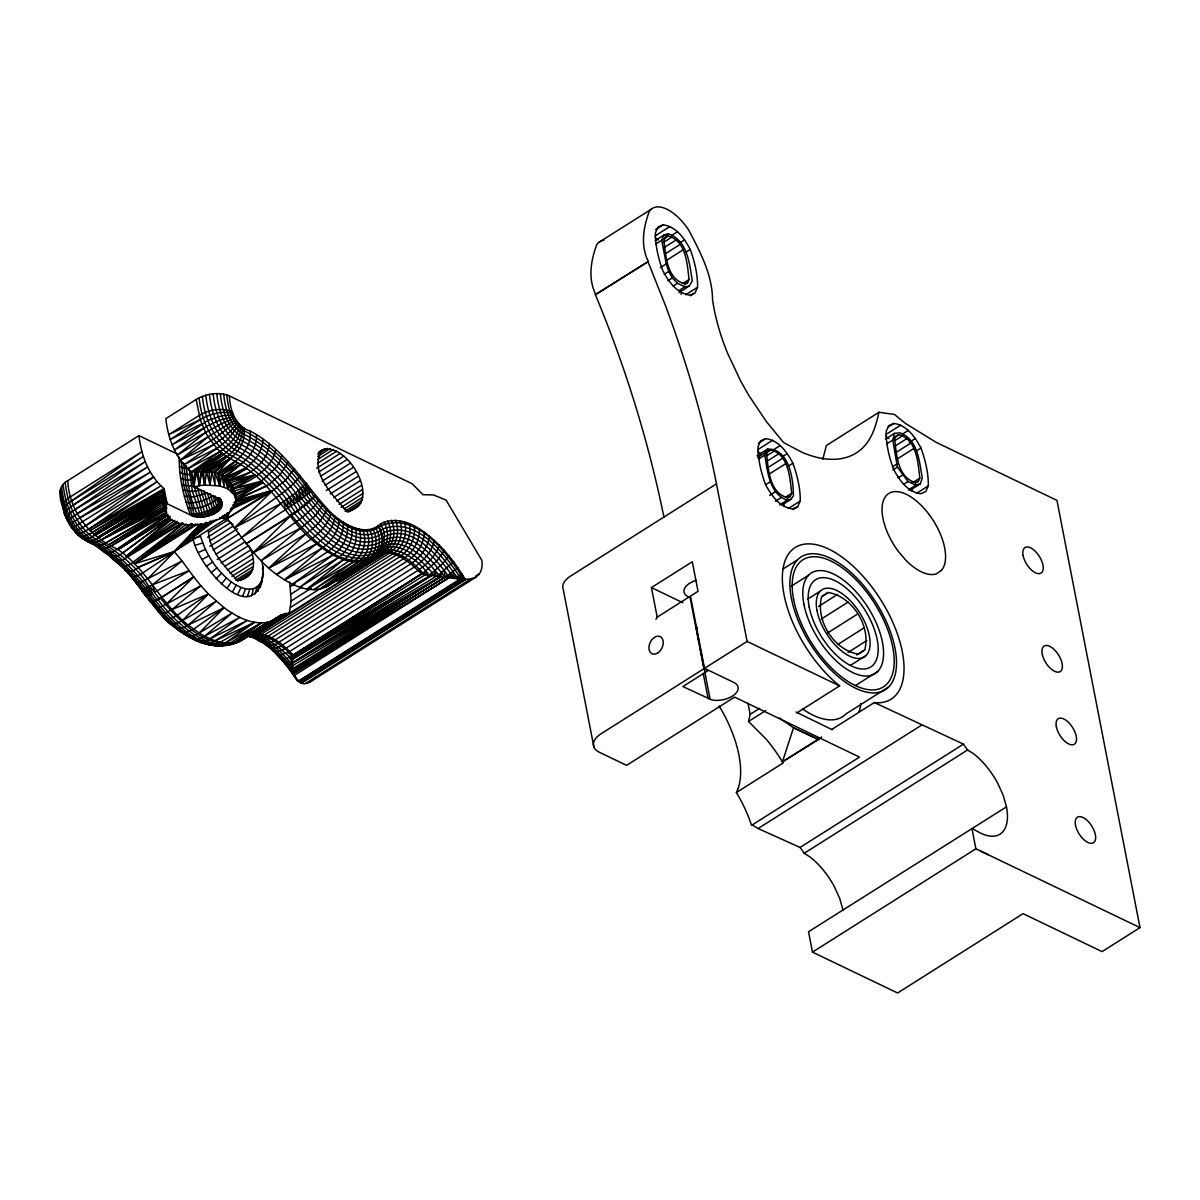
<?xml version="1.0" encoding="UTF-8"?>
<svg xmlns="http://www.w3.org/2000/svg" width="1200" height="1200" viewBox="0 0 1200 1200"><rect width="100%" height="100%" fill="white"/><g stroke="black" fill="none" stroke-linecap="round" stroke-linejoin="round"><path stroke-width="1.5" d="M920.415 483.72L915.87 485.28L908.025 481.515L897.39 467.055L892.8 440.04L894.45 433.365L900 432.885C918.165 439.44 919.305 461.79 922.245 477.81L920.415 483.72L910.02 490.29M315.495 677.325C298.095 695.82 289.455 669.465 293.07 655.275L423 573.075L436.755 561.165L444.345 550.365C428.835 534.12 404.55 512.145 380.67 523.815C365.235 537.855 343.47 524.19 330.975 512.715C304.53 485.1 285.3 449.37 250.14 431.01C235.155 426.525 230.055 409.905 229.365 395.925C218.64 391.53 205.98 393.735 196.17 399.465L165.825 418.65C167.97 438.495 175.5 458.505 191.01 471.75L193.92 486.75L217.335 498C232.86 510.84 200.88 522.315 190.485 514.965L167.07 503.715L163.395 491.205L164.16 488.73C148.665 475.485 141.12 455.475 138.975 435.615L67.785 480.645C54.615 487.35 61.215 504.45 65.64 514.65M424.38 532.29C424.02 543.915 416.73 554.625 407.31 561.045L278.925 642.225C270.12 649.68 261.195 641.535 253.23 637.5M339.24 519.42C338.805 531.03 331.485 541.68 322.08 548.1L276.585 574.515C255 558.78 241.2 535.53 224.475 515.25C233.565 511.95 238.635 501 234.57 491.985L235.89 498.615L234.87 496.425M67.785 480.645C69.075 511.5 89.85 537.015 117.33 549.09C146.805 568.785 160.65 603.345 188.16 625.05L216.18 601.305L182.67 620.34C178.62 622.86 171.24 626.49 167.985 621.075C176.745 627.72 187.185 642.135 199.2 633L224.07 607.725L208.425 593.955L200.895 585.765L171.93 609.6L165.63 612.87L160.41 613.575L150.33 601.665C157.11 607.155 172.02 637.935 188.16 625.05L224.07 607.725C236.49 616.695 251.61 625.05 267.45 622.305C275.505 620.97 280.695 612.615 289.275 613.275L386.685 552.435C396.9 545.685 400.05 531.33 395.595 520.29M197.28 487.215L204.555 512.145L204.435 516.63L201.855 513.015L190.29 514.47C183.555 496.2 178.71 476.835 179.37 457.245M208.365 529.575C208.635 550.365 224.76 566.22 237.525 580.71C256.125 577.845 256.14 560.31 249.48 546.915M322.275 449.85C307.71 471.315 334.155 496.5 346.95 511.515C385.635 504.705 344.67 435.06 319.14 451.83M110.205 555.21C118.785 561.39 126.075 578.82 138.075 567.45L174.225 551.565L226.74 518.355L226.92 513.405L228.015 513.6C214.38 523.77 195.945 527.385 179.43 523.41C164.835 520.785 161.61 503.745 163.395 491.205L93.78 534.375L162.84 494.94L165.855 506.805L165.885 512.745L162.87 496.98L97.785 537.36L163.365 499.56L98.445 537.825C90.57 544.17 80.67 539.235 75.405 532.11L75.015 530.85L81.105 537.42L85.56 540.225M791.055 499.26L787.11 500.265C769.125 493.41 767.625 471.255 764.775 455.07L764.88 452.85L767.505 449.1C789.285 448.155 793.5 479.925 793.395 495.795L791.055 499.26L782.145 504.9M262.965 439.305C262.155 459.075 243.3 472.035 226.2 477.63L214.89 472.5L191.01 471.75M65.43 516.09C63.675 511.035 69.9 507.555 73.29 505.02L143.325 456.555L71.88 500.73C66.63 503.67 61.155 509.955 65.43 516.09L66.435 517.065M296.895 680.145L292.365 673.395L292.89 672.51L294.795 675.45M179.415 466.41L189.24 469.695L192.42 491.46L200.85 516.885L201.855 513.015C208.725 510.345 218.55 507.795 220.92 499.965L222.075 502.92M400.005 520.875C403.83 532.185 399.96 546.135 389.85 552.855L261.45 634.035L254.205 636.675L247.875 636.3L253.965 635.625L258.495 633.645L289.275 613.275L291.165 600.96L289.68 581.94M229.365 395.925L412.215 483.765L423 494.7L433.485 494.955L446.04 500.025L481.935 560.46C484.38 587.865 455.985 577.56 440.235 576.765L292.89 662.82L430.995 575.49L292.995 657.225L425.52 574.59L425.85 571.065C413.265 555.09 386.7 539.19 370.365 558.99L325.545 587.205C308.505 594.315 290.265 584.4 276.585 574.515L316.545 543.87C325.83 537.525 333.63 527.655 335.1 516.255M241.38 426.18C239.55 448.38 215.76 459.03 201.045 471.495L199.275 485.67L193.92 486.75L191.535 471.705L187.845 468.825L219.705 446.415L228.06 439.275L238.035 426.18L238.965 423.975L236.715 421.245L216.63 437.055L180.465 460.08L208.065 436.8L235.71 419.73M429.45 536.145C428.025 547.56 420.225 557.445 410.955 563.805L282.555 644.985C275.79 650.685 267.345 648.075 262.485 641.535L269.595 647.595M193.125 538.26C195.015 560.85 249.84 628.32 262.095 579.225M261.705 582.825L263.28 572.025L262.065 560.61M136.98 583.125L146.355 596.385L130.275 575.07L151.155 602.43L160.44 598.23L193.725 576.885L200.895 585.765L160.56 607.05L156.93 608.16L154.545 606.975L170.205 623.37M251.22 636.735L248.325 636.21C267.435 638.79 280.035 654.705 293.025 667.155L288.69 668.235L284.82 663.3L284.61 661.44M269.415 444.225C266.91 464.115 247.575 476.88 229.215 480.48L226.2 477.63L246.465 468.48L228.915 480.18L227.88 488.805L235.05 495.78L233.715 488.355L229.215 480.48L254.7 475.08L233.715 488.355L235.05 495.78L233.445 487.695L233.4 493.155L231.54 483.72L231 490.815L228.915 480.18L250.965 471.93C275.505 490.2 288.39 519.075 311.055 539.16C326.64 552.69 349.02 568.53 370.365 558.99M294.555 468.555L285.465 480.36L271.44 491.73L226.965 518.61L227.79 512.58L226.74 518.355L219.78 518.31M246.465 468.48L227.37 478.62L227.88 488.805L219.825 485.955L204.675 485.04L201.945 471.525L199.275 485.67L197.895 471.465L222.165 453.195L194.73 471.54L193.92 486.75L196.53 471.495L199.275 485.67L204.675 485.04L206.49 471.675L226.17 456.18L201.045 471.495L222.165 453.195L191.535 471.705L220.17 451.515C229.335 445.23 237.54 436.2 240.165 425.145M242.61 427.035C243.825 448.755 221.52 461.07 206.49 471.675L209.985 484.875L212.04 472.035C227.07 462.465 247.53 448.59 243.825 427.71M262.29 577.41L263.28 572.025M260.31 587.46L262.755 576.915M219.795 517.665L219.99 518.67L224.475 515.25M199.2 513.705L198.585 516.84C190.47 501.375 187.23 483.225 186.405 465.795M330.975 512.715C328.425 523.785 320.235 532.875 311.055 539.16L268.71 568.095L305.64 534C314.73 527.775 323.205 519.435 326.91 508.845M434.49 540.48C431.925 551.535 423.735 560.61 414.57 566.895L286.17 648.075C282.135 650.595 274.755 654.24 271.5 648.825L279.285 655.32L288.375 652.305L418.125 570.3C427.215 564.09 435.705 555.795 439.47 545.22M258.12 591.21L259.515 584.505L261.495 581.115M150.345 600.915C151.86 604.635 158.925 598.125 161.64 597.18L193.725 576.885L182.04 560.925L174.225 551.565L134.43 563.79L183.36 523.71M262.365 569.76L263.04 566.55M275.82 449.655C271.53 469.89 250.83 480.72 233.715 488.355L262.815 482.595L236.04 499.38M88.515 529.5L157.185 481.65L82.725 527.535L76.335 530.34L73.35 529.785L73.245 528.84L82.845 538.32L89.715 538.08L162.87 496.305L165.855 506.805L167.07 503.715L164.16 488.73L89.82 530.775L161.01 485.805L83.325 532.275L79.095 533.475L76.23 532.98L71.415 527.25L66.285 518.1L70.305 512.775L145.155 461.745L73.29 505.02M828.15 592.485L821.685 596.655C815.175 620.295 833.985 650.16 858.24 654.15L864.69 649.98C871.215 626.34 852.405 596.475 828.15 592.485L821.835 596.475M179.265 460.815L181.365 462.15L183.69 485.115L192.15 514.59L191.925 515.565L190.485 514.965M843.075 910.17L839.76 898.575L834.36 886.65A51.615 25.5 57.7 0 0 809.85 856.83L804.21 853.305L800.04 847.455L758.1 828.525L751.215 824.37A89.745 44.34 57.7 0 0 740.385 799.5L736.41 792.54L783.09 763.02L782.43 761.85A89.745 44.325 57.7 0 0 766.155 739.155L748.515 721.47L750.165 714.33L748.035 703.305M65.07 512.295C60.105 506.79 65.64 499.41 70.875 496.56L142.065 451.545L71.88 500.73M255.195 594L256.86 587.025L259.515 584.505M449.055 555.855L443.055 563.235L432.195 572.85L431.535 575.58L292.89 662.82L438.555 574.92L453.6 561.66L444.345 550.365M236.07 500.415L270.735 490.95L226.965 518.61L228.315 513.375M822.765 459.375L826.41 445.485L878.94 412.275L894.42 414.42L905.61 423.525L936.09 442.305L1056.945 500.37L1140 927.63L1102.065 951.615L1023.06 913.665L897.6 993L812.49 952.125L808.53 931.755L1006.47 806.85L1003.17 795.255L997.77 783.33A51.615 25.5 57.7 0 0 973.245 753.51L967.605 749.985L963.45 744.135L874.32 702.54L831.72 729.48L796.035 712.05M878.94 412.275C876.015 425.67 871.935 439.74 861.33 449.16A158.4 78.24 57.7 0 1 847.785 456.975A158.82 78.45 57.7 0 1 802.155 452.385L783.615 442.575L766.335 421.545L748.74 395.31L740.94 381.585L727.74 353.64A158.805 78.45 57.7 0 1 712.545 299.505C712.17 274.575 700.44 252.375 688.965 230.535A38.895 19.215 57.7 0 0 649.26 211.47C643.275 227.7 640.365 245.355 648.315 261.495L595.395 294.69C625.23 366.42 648.405 440.925 663.915 517.065L570.57 576.075A23.835 12.84 -11 0 0 563.25 589.425L593.895 747.03M251.595 595.74L253.605 588.615L256.86 587.025M282.18 455.535L278.775 463.335L274.71 469.05L261.36 481.14L233.715 488.355M135.9 581.73L136.275 580.485M817.29 740.325L782.43 761.85L793.53 727.77L779.355 718.02M247.41 596.415L249.81 589.215L253.605 588.615M226.965 518.61L229.815 511.185M242.745 595.995L245.58 588.84L249.81 589.215M288.435 461.85L280.14 474.54L269.25 484.38L236.04 500.115M736.41 792.54L738.21 788.34M322.92 504.675L315.42 515.565L301.71 527.52L253.425 552.555L290.175 516.21L306.165 504.42L315.315 495.51L295.26 512.49L246.255 543.675L290.175 516.21M687.615 282.66L689.055 279.495C687.24 264.42 686.28 240.87 668.22 236.055L665.37 237.285L663.93 240.45C665.745 255.525 666.705 279.075 684.765 283.875L687.615 282.66L684.525 284.625M697.575 287.235L694.98 292.935L689.865 295.125C676.77 293.415 668.46 281.34 662.76 270.51A89.28 44.1 57.7 0 1 655.425 232.71L658.005 227.01L663.12 224.82C676.215 226.53 684.54 238.605 690.225 249.435A89.25 44.085 57.7 0 1 697.575 287.235L685.68 294.75M790.275 496.455L791.715 493.275C789.9 478.215 788.955 454.665 770.88 449.85L768.03 451.065L766.59 454.245C768.405 469.305 769.365 492.855 787.425 497.67L790.275 496.455L787.185 498.405M797.64 506.73L800.235 501.015A89.25 44.085 57.7 0 0 792.885 463.215C787.2 452.385 778.875 440.325 765.78 438.6L760.665 440.79L758.085 446.505A89.28 44.1 57.7 0 0 765.42 484.305C771.12 495.135 779.43 507.195 792.525 508.92L797.64 506.73L793.185 509.55M928.32 485.865L925.725 491.565L920.61 493.755C907.53 492.045 899.205 479.97 893.52 469.14A89.25 44.085 57.7 0 1 886.17 431.34L888.765 425.64L893.88 423.45C906.96 425.16 915.285 437.235 920.97 448.065A89.28 44.1 57.7 0 1 928.32 485.865L916.44 493.38M655.74 244.02L661.68 240.255L664.095 234.975L668.4 233.82C687.585 240.525 689.52 263.67 692.295 280.725L689.355 286.005L678.96 292.575M918.36 481.29L919.8 478.125C918 463.05 917.04 439.5 898.965 434.7L896.13 435.915L894.69 439.08C896.49 454.155 897.45 477.705 915.525 482.505L918.36 481.29L915.27 483.24M237.69 594.48L241.02 587.475L245.58 588.84M232.38 591.93L236.205 585.165L241.02 587.475M655.965 619.29L657.195 617.16L689.865 596.49L703.905 668.73L707.985 670.68L682.89 686.55L711.54 699.825A17.475 9.42 -11 0 0 734.04 694.98A17.475 9.42 -11 0 0 733.8 682.44L704.49 668.355L690.45 596.115L698.04 591.33L692.295 561.765L651.435 587.595L657.195 617.16M319.05 500.205L313.14 507.69L302.34 517.395L253.425 552.555M231.765 507.615L230.76 509.115L233.49 507.72L231.765 507.615L270.735 490.95L233.835 502.875M303.375 506.715C321 528.495 351.99 561.69 382.32 544.5C404.82 530.715 428.49 556.275 441.51 572.655L439.875 576.72L436.17 576.24L435.12 570.525L434.715 576.03L432.195 572.85L430.5 575.415L292.995 657.225L423 573.075L424.125 574.32L425.85 571.065L429.435 575.235L432.195 572.85C420.255 558.945 398.475 537.765 379.41 551.01C347.655 568.125 315.855 533.91 297.465 511.23L300.45 509.01C318.51 531.69 352.59 567.315 383.25 546.225C406.44 536.355 427.17 560.895 440.235 576.765L293.25 669.705C281.325 658.77 271.035 644.415 255.21 637.935C260.7 643.17 269.085 644.475 275.34 639.825L403.725 558.645C413.235 552.09 419.97 540.66 419.325 528.93M237.81 422.655L230.625 431.25L222.42 438.525L184.035 464.685L216.9 448.32C226.32 458.82 240.72 462.39 250.965 471.93M226.935 588.39L231.285 581.97C216.57 570.645 205.935 554.325 200.67 536.58L194.625 537.915M300.51 475.62L293.22 484.08L284.97 491.28L234.555 527.715L271.44 491.73M72.21 525.765L71.415 527.25L73.905 530.34M457.92 567.72L450.615 573.33L449.46 577.8C435.645 558.015 409.515 526.14 382.77 541.08C353.355 557.775 323.28 525.555 306.165 504.42L314.67 496.29C329.115 514.65 357.27 543.585 381.63 525.435C417.255 511.59 447.54 553.635 464.085 579.495L461.985 573.99L453.6 561.66M377.43 553.62C384.27 546 383.55 534.03 377.97 525.915M193.155 515.97L194.28 514.5L186.03 485.685L183.75 463.23L181.365 462.15M221.49 583.95L226.35 577.95M209.985 484.875L209.07 471.78L230.13 458.46L214.89 472.5L219.825 485.955L219.24 473.745L238.245 462.96L221.715 474.81L219.825 485.955L217.605 473.19L230.13 458.46L207.42 471.705L226.83 456.645M234.555 527.715L280.98 503.505L295.65 492.915L306.27 483L313.935 496.83M143.7 591.255L141.33 588.69L146.625 595.785L147.255 595.08M371.7 558.045C339.12 569.595 310.215 538.08 291.585 515.31L297.465 511.23M216.585 519.42L174.225 551.565L200.4 523.92M216.15 578.715L221.52 573.195M182.67 620.34L208.425 593.955L171.93 609.6M213.765 520.245L174.225 551.565L201.24 523.965M135.975 582.63L140.7 582.525L147.915 578.67L174.45 551.82L138.075 567.45M166.77 603.66L193.725 576.885M210.885 520.815L174.225 551.565L205.65 522.51M379.29 527.235L382.695 537.57L382.32 544.5L379.83 550.665L375.045 555.825L381.72 549.195L384.285 542.97L384.255 532.35L380.67 523.815M174.225 551.565L206.535 522.375M280.98 503.505L241.725 537.42L288.075 508.08L292.59 514.32M170.295 518.805L126.315 556.26L182.535 522.615M211.065 572.79L216.915 567.84M177.3 628.635C184.725 634.77 194.91 643.665 204.66 636.165L231.96 613.11L199.2 633L188.16 625.05M347.475 524.595C348.885 536.325 342.75 548.445 333.045 554.985L284.475 579.9L322.08 548.1M221.535 517.845L226.74 518.355L226.92 513.405M258.495 633.645L388.035 551.505C402.195 553.095 413.64 563.07 423 573.075M257.25 639.375L262.08 640.695L270.33 638.58L400.095 556.59C409.815 550.035 415.86 537.81 414.315 526.08M213.15 393.84C214.995 412.65 222.27 432.6 238.71 443.385C264.135 455.76 284.385 476.64 300.435 499.575L310.365 491.91C292.32 467.085 270.6 443.73 242.67 430.065C231 422.55 228.3 407.565 226.695 394.89M300.315 528.42L260.94 560.745L305.64 534M196.08 639.87L188.265 636.375C205.695 647.805 230.88 650.25 247.605 636.15L281.475 614.85L252.51 634.05L243.165 638.175M377.325 554.04L373.71 556.755L375.48 555.48M199.2 633C210.645 640.005 224.745 646.005 238.26 641.805L267.45 622.305L234.21 642.825C201.9 654.69 172.14 625.2 153.78 601.755L160.44 598.23C178.815 620.595 206.25 650.73 238.26 641.805L273.015 620.415M172.065 519.42L126.315 556.26L177.96 522.915M362.895 529.755C367.155 540.885 363.795 555.12 353.61 561.855L307.02 589.125L343.665 559.62C353.64 552.945 358.395 539.61 355.44 528.06M234.81 418.17L221.415 423.75L205.605 432.54L177.21 455.145L208.065 436.8L216.9 448.32M219.24 473.745C233.31 463.86 252.42 450.975 250.14 431.01M183.18 523.515L132.975 562.32C123.18 571.395 114.42 560.895 107.49 553.89L121.56 565.89M351.495 526.545C353.73 538.215 348.255 550.98 338.43 557.595L299.805 587.265L343.665 559.62M197.805 523.95L134.43 563.79L186.42 524.265M234.015 416.565L219.66 420.21L206.37 426.465L174.36 450L205.605 432.54L200.265 419.55L196.17 399.465M85.5 539.52C98.175 543.18 108.39 563.94 122.58 553.11L169.5 517.98M432.195 572.85L429.27 575.04L421.47 573.825L410.955 563.805L400.095 556.59L389.85 552.855L383.7 552.435L378.33 553.71L325.545 587.205L374.145 556.41M436.695 576.3L438.555 574.92M174.795 520.395L126.315 556.26L177.255 521.34M122.58 553.11L169.98 518.205M234.21 642.825L261.255 622.95L223.83 643.845L217.905 645.675L211.89 645.195L219.33 645.915L229.845 644.835M249.945 634.89L248.535 635.7L258.3 633.615L285.75 613.53L246.195 636.96L277.86 617.295L240.57 640.965L230.685 644.46L236.85 642.6M245.715 467.91L225.6 477.195L240.48 464.31L221.715 474.81L224.115 487.17L224.07 476.115C238.605 466.95 257.37 454.56 256.53 434.88M192.99 638.67C197.76 642.9 205.02 642.12 210.03 638.775L239.745 617.385L204.66 636.165M284.49 662.55L292.365 673.395L293.73 672.855L450.615 573.33C436.23 553.65 409.485 522.195 382.695 537.57C354.285 553.68 325.26 522.57 308.76 502.17M85.38 525.93L153.615 477.06L79.68 517.98L69.615 524.565L64.965 514.89M333.045 554.985L292.26 584.175L338.43 557.595M195.525 523.935L134.43 563.79L191.25 523.5M209.46 394.395C211.425 414.315 219.465 435.195 236.79 446.595C261.78 458.715 281.7 479.175 297.45 501.705L295.65 492.915L299.1 500.535L288.345 507.9C273.075 486.105 253.755 466.365 229.545 454.68C210.675 442.2 201.3 419.685 199.095 397.815M224.07 607.725L192.315 630.09L184.485 632.475L178.59 630.315M225.225 643.035L254.49 622.335L215.19 640.77C210.045 644.385 202.53 644.64 197.61 640.455L202.08 641.715M372.675 528.81C378.51 538.98 376.995 553.935 366.645 560.625L319.98 589.095L358.245 562.065C368.505 555.315 371.205 540.75 366.36 529.905M233.355 414.96L221.685 415.785L207.78 420.525L172.005 444.78L203.46 428.205M353.61 561.855L313.77 589.74L358.245 562.065M100.5 547.5C103.395 554.355 112.455 552.645 117.33 549.09L167.13 514.545M169.11 517.38L118.08 549.66L167.925 515.07M383.925 522.075C390.525 532.74 388.23 549.45 375.99 554.97L330.375 584.085L333.99 581.64L341.79 580.065L383.7 552.435C393.975 545.685 396.45 531.03 391.425 520.29M134.43 563.79L192.39 523.68M206.34 566.34L212.64 562.005M226.17 456.18L203.565 471.555L204.675 485.04M217.605 473.19L235.26 461.16M208.425 593.955L177.255 615.18C173.49 617.295 166.59 621.69 163.395 616.71M117.33 549.09L167.835 515.01M174.45 551.82L140.385 574.5L133.83 577.11L130.515 576.165M307.02 589.125L348.75 561.045C358.83 554.325 362.88 540.495 359.235 529.14M232.83 413.385C221.775 410.61 209.91 413.94 200.265 419.55L170.175 439.59L201.675 423.84M68.655 521.97C66.96 518.91 75.105 515.865 77.22 513.735L147.525 466.98L75.075 509.385M237.555 642.18L240.87 639.975M383.7 552.435L338.265 580.32L379.665 552.78L388.035 551.505M285.75 613.53L255.315 633.615L247.86 636.255C266.97 636.435 281.565 651.855 292.935 665.55L440.235 576.765L293.1 668.46L288.435 663.27L284.82 663.3L272.4 650.19M252.51 634.05L258.3 633.615L289.275 613.275M284.475 579.9L327.585 551.82C337.14 545.325 343.905 533.925 343.38 522.21M79.68 517.98L150.36 472.125L77.22 513.735M261.255 622.95L229.86 643.245C218.34 648.735 205.215 640.485 195.06 635.07C180.555 625.8 168.36 613.32 157.92 599.7M325.545 587.205L366.645 560.625M461.13 574.485L461.67 579.195L300.825 682.74L463.62 579.435L461.13 574.485L461.205 579.15L300.825 682.74L465.345 579.66L461.985 573.99L454.995 578.145M319.98 589.095L362.595 561.645C372.915 554.91 374.985 540.105 369.63 529.59M338.265 580.32L380.895 552.87C391.23 546.15 393.075 531.27 387.525 520.89M118.08 549.66L170.415 516.285M281.475 614.85L238.26 641.805M313.05 498.06C328.215 517.275 357.57 547.56 383.175 528.81C417.03 516.435 445.185 554.175 461.205 579.15L299.355 682.185L297.585 679.65M166.845 512.175L109.86 544.14L165.495 508.92M333.99 581.64L375.99 554.97M153.615 477.06L75.39 526.17L71.715 527.49L66.285 518.1M162.87 496.98L165.465 509.835L162.87 496.305L97.785 537.36L163.14 498.84L163.65 500.505L101.73 539.655C95.805 543.96 86.19 543.57 82.455 536.565M598.68 242.49L651.195 209.28M181.14 523.77L122.49 560.175L116.04 560.775L101.595 549.375M655.695 229.515L663.12 224.82M655.125 235.875L669.99 226.485M318.3 452.7L324.555 448.74M655.185 240.615L664.095 234.975M317.82 454.245L327.21 448.32M665.43 235.695L668.4 233.82M317.655 456.495L330.165 448.59M663.585 238.995L668.22 236.055M317.745 459.42L333.375 449.535M671.595 235.5L677.535 231.735M662.76 242.85L672.03 236.985M208.815 532.05L227.31 520.335L233.07 524.46M317.985 463.02L336.735 451.155M663.87 247.725L676.23 239.91M207.63 537.21L230.775 522.585M316.74 468.225L340.185 453.405M595.395 294.69L648.315 261.495M680.19 242.625L684.645 239.805M209.55 541.005L232.68 526.38M318.63 472.035L343.65 456.21M664.725 254.16L680.175 244.395M209.85 546.285L237.615 528.735M320.46 476.34L347.025 459.54M666.285 260.49L683.265 249.735M213.075 550.035L239.295 533.46M322.125 481.095L350.25 463.305M660.345 267.66L666.285 263.895L661.68 240.255M685.77 252.255L690.225 249.435M216.075 554.145L242.295 537.555M325.11 485.19L353.25 467.4M664.2 274.305L668.655 271.485L666.285 263.895M217.215 559.455L244.98 541.905M326.25 490.515L355.95 471.735M289.98 515.16L294.675 512.19M302.49 507.255L305.61 505.275M221.085 562.965L248.85 545.415M330.135 494.01L358.275 476.22M667.875 280.74L672.33 277.92L677.535 283.29L684.855 286.815L689.355 286.005M224.535 566.52L250.755 549.93M333.6 497.55L360.18 480.75M673.08 286.11L677.535 283.29M227.52 570L252.21 554.4M336.615 501.015L361.62 485.205M682.875 283.395L689.055 279.495M230.01 573.3L253.155 558.675M339.12 504.315L362.565 489.495M678.915 290.565L684.855 286.815M231.975 576.345L253.575 562.68M341.115 507.33L363 493.5M234.96 578.025L253.47 566.325M344.13 508.995L362.895 497.145M235.875 580.245L252.84 569.52M345.06 511.2L362.25 500.325M237.81 580.95L251.685 572.175M347.04 511.89L361.11 502.995M240.27 580.56L250.05 574.245M348.54 511.98L359.475 505.065M690.525 295.755L693.495 293.88M290.475 586.605L295.11 583.665M291.135 594L301.95 587.16M291.165 600.96L311.235 588.255M290.535 607.41L319.89 588.84M277.86 617.295L243.915 638.745M256.89 634.425C271.65 635.415 281.595 647.52 293.07 655.005L421.47 573.825L419.52 569.4M447.84 575.325L448.755 577.785L294.36 675.405L280.275 657.645L280.8 658.62L284.85 659.1L291.87 655.995L421.785 573.885M453.645 578.34L456.795 576.36M292.38 673.11L298.14 681.405L460.065 579.015L459.12 575.67L457.62 578.52C442.335 555.39 415.77 520.56 384.255 532.35C357.42 551.67 326.925 520.08 311.07 500.04M301.98 682.98L465.345 579.66M306.165 683.07L469.575 579.75M475.755 576L478.89 574.005M309.87 682.14L476.4 576.885M758.355 443.295L765.78 438.6M757.785 449.655L772.65 440.265M757.11 455.67L767.505 449.1M757.455 457.545L764.88 452.85M663.915 517.065L716.475 483.87A794.52 392.49 57.7 0 0 665.85 306.555L647.91 261.48M766.245 452.775L770.88 449.85M758.835 458.835L764.775 455.07M772.77 450.225L780.195 445.53M766.965 455.655L774.69 450.78M766.53 461.52L778.89 453.705M782.85 456.405L787.305 453.585M767.385 467.94L782.835 458.175M768.945 474.27L785.925 463.53M788.43 466.035L792.885 463.215M765.555 484.815L770.01 481.995M769.695 495.33L775.635 491.565M887.94 427.2L893.88 423.45M775.41 501.255L781.35 497.505M785.535 497.19L791.715 493.275M885.885 434.505L900.735 425.115M779.67 504.96L787.11 500.265M885.54 439.005L894.45 433.365M894.33 437.625L898.965 434.7M886.86 443.79L892.8 440.04M902.355 434.13L908.295 430.365M895.05 440.505L902.775 435.615M788.34 508.53L800.235 501.015M894.615 446.355L906.975 438.54M909.465 442.185L915.405 438.435M895.485 452.79L910.92 443.025M897.03 459.12L914.025 448.365M916.515 450.885L920.97 448.065M892.935 466.5L897.39 463.68M892.935 469.875L897.39 467.055M898.05 477.915L902.505 475.095M903.57 484.335L908.025 481.515M912.075 483L919.8 478.125M783.435 568.725L797.625 559.755M908.445 489.975L915.87 485.28M791.325 586.14L808.68 575.16M807.555 599.19L820.185 591.21M703.905 668.73L601.2 733.68A23.82 12.84 -11 0 0 599.4 752.28L626.595 765.36L734.565 697.095L859.485 757.095L751.53 825.375M704.49 668.355L747.09 641.43L839.625 685.875L797.025 712.815M818.655 606.39L837.57 594.42M821.31 619.035L848.115 602.085M827.73 632.895L857.685 613.95M837.57 644.625L864.39 627.675M750.165 714.33L759.63 708.345M847.965 652.5L866.88 640.53M748.515 721.47L765.645 710.64M856.77 654.99L864.69 649.98M850.425 665.4L866.205 655.425M855.615 685.44L877.71 671.475M888.75 686.88L846.15 713.82A78.615 38.835 57.7 0 1 802.485 708.885M782.43 761.85L821.7 737.01M758.1 828.525L921.495 725.205M800.04 847.455L963.45 744.135M804.21 853.305L967.605 749.985M812.49 952.125L975.885 848.805L1140 927.63M292.935 665.55L288.435 663.27L292.89 662.43L430.995 575.49L292.92 659.22C279.405 649.305 264.69 630.885 245.52 636.9M293.22 669.45L291.87 667.665L293.25 669.705L440.595 576.81L441.51 572.655L444.84 577.335L293.415 671.16L290.385 668.205L293.73 672.855L448.755 577.785L293.88 673.635L292.83 673.35L294.915 677.07L292.365 673.395M298.14 681.405L461.205 579.15M150.435 602.085C138.195 584.64 139.26 593.445 152.595 584.685L182.04 560.925L147.915 578.67M341.79 580.065L386.88 552.465M293.25 669.705L444.84 577.335L444.315 570.39M76.845 532.665C79.275 539.115 87.735 535.41 91.785 532.695L164.16 488.73M109.86 544.14L166.575 509.85M97.32 546.885L103.98 548.52L109.335 547.005L165.45 513.225M95.1 535.485L162.84 494.94M91.785 532.695L163.71 490.2L93.78 534.375L162.975 493.485L165.855 506.805L163.395 491.205M77.535 534.21C85.485 540.735 96.69 549.825 106.875 542.34L164.745 508.32M254.49 622.335L218.955 643.035L213.12 644.88C189.09 638.49 170.595 619.905 155.67 600.885M112.08 545.49L166.725 514.05M98.445 537.825L163.65 500.505L164.985 505.245M106.875 542.34L166.95 507.9M165.285 503.445L101.73 539.655L164.64 508.08M131.205 576.885L124.515 568.755L147.795 596.22L152.535 593.715C141.705 569.55 118.815 551.61 95.685 539.325C76.815 526.845 67.44 504.33 65.235 482.46M202.095 559.485L208.8 555.795M187.845 468.825L220.17 451.515M164.955 505.89L101.73 539.655L164.265 501.84L165.885 512.745L163.65 500.505M268.71 568.095L316.545 543.87M254.7 475.08L232.74 485.895L233.4 493.155L232.155 484.74L254.7 475.08L230.805 482.52L231 490.815L229.215 480.48M210.03 638.775L247.29 620.475L215.19 640.77L218.955 643.035M290.415 662.505L292.905 661.29L289.29 657.405L292.89 662.43M200.265 419.55L168.915 434.565L199.26 415.38C209.07 409.65 221.73 407.445 232.47 411.84M230.385 509.7L270.735 490.95L232.905 505.365M180.465 460.08L213.765 444.75M236.16 499.635L266.46 486.27M198.42 552.42L205.47 549.405M241.305 639.63L244.35 638.4M195.405 545.28L202.74 542.94M226.125 644.865L216.24 645.375M232.98 505.17L235.095 504.66L234.675 501.795M226.59 513.69L228.015 513.6M193.785 484.08L193.155 480.405L185.025 479.82L180.6 478.185M150.33 601.665L151.02 602.235M258.3 633.615C272.355 635.19 283.755 645.075 293.07 655.005M188.085 508.305C198.6 509.355 209.955 505.5 217.485 498.045L220.665 508.83L215.07 495.9M436.17 576.24L425.52 574.59M874.32 702.54L875.175 702.675A89.73 44.325 57.7 0 0 882.54 602.685A89.73 44.325 57.7 0 0 786.885 556.725A89.73 44.325 57.7 0 0 838.635 685.125L839.625 685.875M831.72 729.48L832.575 729.615M199.95 642.045L209.025 644.085M210.18 644.94L204.585 643.335M186.105 502.185C195.39 504 205.245 500.865 212.88 495.54L218.64 510.96L218.115 504.735L219.6 510.075M217.14 497.49L218.82 498.84L217.335 498M246.825 635.445C253.605 638.1 261.6 641.115 268.2 636.12L396.585 554.94C406.44 548.31 411.765 535.44 409.395 523.785M184.38 496.14L193.77 496.92L207.195 493.005L214.305 513.75M988.095 854.655L981.12 851.31M182.88 490.17L192.42 491.46L200.775 489.945L209.025 515.715M697.5 627.585L696.09 627.12L699.24 643.365M226.74 518.355L222.195 516.585L224.115 515.46L224.28 516.27M181.65 484.32L186.03 485.685L194.085 485.925L203.19 516.765M249.33 636.075L254.73 637.62L263.37 635.67L393.15 553.695C403.14 547.005 407.745 533.55 404.61 522.045M818.865 739.35L793.53 727.77L818.79 739.905M651.435 587.595L682.92 602.745M138.975 435.615L177.765 454.26M223.95 518.73L227.31 520.335M197.61 641.175L183.45 633.585M179.865 472.2L184.32 474.105L192.48 475.035L193.155 480.405M86.01 540.495L93.735 544.59M84.06 538.755L80.61 535.545M181.965 631.785L185.04 633.57M99.285 547.95L89.85 541.785M160.41 613.575L158.82 610.65M293.07 655.275L288.375 652.305L291.87 655.995L292.92 659.22M231.285 581.97L236.205 585.165M277.77 654.99L275.655 651.51M187.425 635.745L171.885 623.85L152.25 602.265M95.7 545.34L104.88 551.775M655.155 237.87L658.185 239.97M885.9 436.5L888.93 438.6M757.815 451.65L760.845 453.75M259.485 640.35L261.33 641.7M172.635 625.065L175.215 627.675M263.79 643.215L265.455 644.445M104.145 550.29L106.575 552.15M173.73 626.595L180.255 631.53M267 644.97L269.25 646.905M268.11 646.5L273.72 651.12M219.81 498.36L220.815 500.58L219.81 498.36L220.065 499.8M272.175 648.18L274.5 650.4M289.305 668.4L293.73 672.855M118.62 562.8L127.005 571.365M114.51 560.04L112.62 557.265M308.28 502.29C289.08 478.32 268.74 453.435 240.285 440.04C224.88 429.975 218.535 411.12 216.795 393.615M119.19 564.24L120.18 565.275M124.905 570.03L125.745 570.9M75.405 532.11L76.23 532.98M275.94 653.07L281.745 659.19M220.335 393.72C221.985 410.4 227.88 429.345 243.645 437.85C271.59 451.56 291.825 476.175 310.425 500.325M61.545 486.495C63.69 508.29 73.29 531.6 93.375 542.535C119.28 555.315 138.135 578.175 155.055 600.9M60.495 488.595C62.52 509.445 71.445 531.915 90.72 542.4C117.03 555.375 136.185 578.58 153.39 601.635M63.135 484.425C65.385 506.925 75.465 530.835 96.135 542.1C121.74 554.775 140.43 577.32 157.005 599.91M223.665 394.14C225.225 409.095 229.8 426.63 244.14 434.34C272.67 448.44 293.76 473.34 312.33 498.495M294.48 513.36C313.005 535.98 341.73 567.315 374.115 555.84C381.015 548.13 380.73 536.085 375.465 527.595M152.34 600.75L154.245 603.165M151.635 602.04L154.65 605.835M286.74 664.14L288.855 666.855M271.71 637.77L273.93 640.62M149.955 586.305L159.225 598.65M74.91 530.535L66.525 517.05L63.09 506.595M306.015 504.225L301.755 498.615L298.35 490.665L300.435 499.575M401.46 555.66L403.725 558.645M152.115 602.055L143.79 589.395M141.33 588.69L146.565 595.89M300.705 508.485L292.755 495.195L294.39 503.835C278.865 481.65 259.23 461.505 234.585 449.595C216.555 437.7 207.9 416.07 205.83 395.25M297.99 510.525L289.785 497.445L291.33 505.92C275.97 483.975 256.53 464.085 232.155 452.31C213.6 440.055 204.495 417.87 202.35 396.405M295.26 512.49L286.77 499.62L288.345 507.9M147.555 597.075L149.415 599.64M146.415 596.55L141.645 589.755L146.91 596.52L142.5 589.755M61.98 496.38L60.09 492.705M299.1 500.535L303.225 506.505M288.075 508.08L283.815 501.66L285.495 509.745M205.605 432.54L208.065 436.8M668.655 271.485L672.33 277.92M209.925 493.455L214.5 507.435L217.14 512.1L216.465 506.085M203.865 490.725L207.915 504.66L212.325 514.635L212.265 508.74L215.46 513.15L214.5 507.435M204.555 512.145L206.745 516.255L207.225 511.125L210.21 515.37L209.82 509.985M145.5 588.675L149.04 595.635M595.785 294.705C587.85 278.565 590.745 260.91 596.745 244.68A38.895 19.215 57.7 0 1 603.915 240.225M219.42 503.43L221.475 507.54L218.865 498.075M219.84 498.24L222.27 503.895L220.92 499.965L221.55 501.66M457.35 578.46L456.75 577.08L454.53 578.07L453.12 571.485L453.63 578.01L450.615 573.33L451.62 577.845M304.845 484.605L308.61 493.365M147.57 587.64L150.63 594.795M303.015 486.45L306.57 494.985M300.84 488.49L304.26 496.755M192.15 514.59L192.615 515.79L194.28 514.5L195.135 516.435L196.65 514.2L197.28 516.75M221.955 506.385L220.83 501.015M63.93 511.71L64.5 513.27M224.07 476.115L227.88 488.805L226.2 477.63M212.04 472.035L215.07 485.175L214.89 472.5M975.885 848.805L971.925 828.435L980.76 833.205A51.615 25.5 57.7 0 0 1006.47 806.85M716.475 483.87L747.09 641.43M699.945 646.98L710.13 699.345M703.2 673.395L708.12 698.67M60 490.68L63.84 510.54M719.145 706.005A89.73 44.325 57.7 0 1 738.21 788.34M860.955 703.365A89.73 44.325 57.7 0 1 859.005 711.96M681.045 290.925A89.25 44.085 57.7 0 1 681.21 294.3M911.655 487.83A89.28 44.1 57.7 0 1 911.895 491.25M783.57 502.995A89.25 44.085 57.7 0 1 783.81 506.415M688.335 596.88A17.475 9.42 -11 0 1 689.655 583.23L693.375 581.325A17.475 9.42 -11 0 1 696.165 580.32M234.9 495.195L234.825 497.805L262.815 482.595L234.405 490.905L235.89 498.615L234.795 493.53L262.815 482.595L234.9 495.195M941.4 570.465L936.39 573.84A46.845 23.145 57.7 0 1 905.745 560.1L898.065 551.025A46.845 23.145 57.7 0 1 886.2 495.675A46.845 23.145 57.7 0 1 929.55 515.115A46.845 23.145 57.7 0 1 941.4 570.465M189.195 570.63L154.695 592.41L152.595 584.685L189.195 570.63M791.4 598.44A78.615 38.835 57.7 0 0 880.035 692.07A78.615 38.835 57.7 0 0 858.15 579.45A78.615 38.835 57.7 0 0 791.4 598.44M793.635 599.505A75.225 37.155 57.7 0 0 878.445 689.1A75.225 37.155 57.7 0 0 857.505 581.355A75.225 37.155 57.7 0 0 793.635 599.505M803.955 604.47A59.565 29.415 57.7 0 0 871.11 675.405A59.565 29.415 57.7 0 0 854.52 590.085A59.565 29.415 57.7 0 0 803.955 604.47M809.19 606.975A51.615 25.5 57.7 0 0 867.39 668.46A51.615 25.5 57.7 0 0 853.005 594.525A51.615 25.5 57.7 0 0 809.19 606.975M817.035 610.755A39.705 19.62 57.7 0 0 861.795 658.035A39.705 19.62 57.7 0 0 850.74 601.17A39.705 19.62 57.7 0 0 817.035 610.755M657.615 653.055A9.525 6.51 -64.3 0 0 661.38 637.41A9.525 6.51 -64.3 0 0 649.26 645.075A9.525 6.51 -64.3 0 0 657.615 653.055M1075.5 825.21A15.09 7.455 57.7 0 0 1092.51 843.18A15.09 7.455 57.7 0 0 1088.31 821.565A15.09 7.455 57.7 0 0 1075.5 825.21M1056.345 726.705A15.09 7.455 57.7 0 0 1073.37 744.675A15.09 7.455 57.7 0 0 1069.17 723.06A15.09 7.455 57.7 0 0 1056.345 726.705M1042.395 654.81A15.09 7.455 57.7 0 0 1059.675 671.865A15.09 7.455 57.7 0 0 1054.455 649.8A15.09 7.455 57.7 0 0 1042.395 654.81M1023.09 555.54A15.09 7.455 57.7 0 0 1040.1 573.51A15.09 7.455 57.7 0 0 1035.9 551.91A15.09 7.455 57.7 0 0 1023.09 555.54"/></g></svg>
